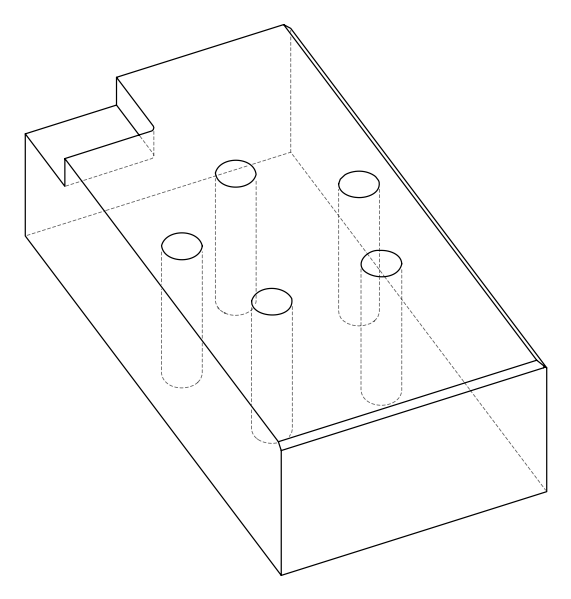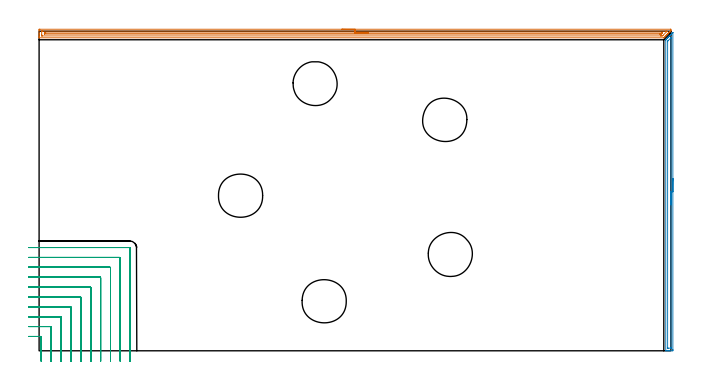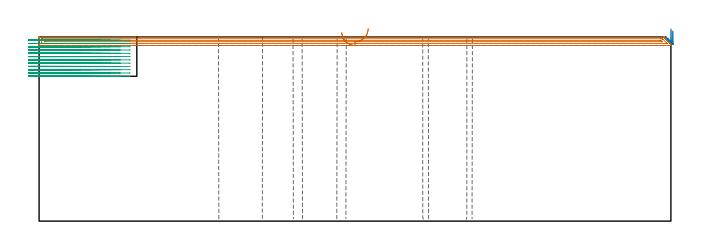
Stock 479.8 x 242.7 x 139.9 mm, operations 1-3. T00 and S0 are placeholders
(PLAN: 8 operations, 2 tool changes, 86.7 min)
(1 AREA_MILL | FG_CHAMFER_SURFACE | UGT0205_001 | 11.63 min | 10136 mm3)
(2 AREA_MILL_1 | FG_CHAMFER_SURFACE_1 | UGT0205_001 | 4.02 min | 3472 mm3)
(3 MILL_CORNER_NOTCH_RECTANGULAR | CORNER_NOTCH_RECTANGULAR | NXT0201_013 | Follow Part, ap 2.5, ae 75% | 25.91 min | 184854 mm3)
(4 MILL_THROUGH_HOLE_FROM_SOLID_MATERIAL | STEP1HOLE | NXT0201_007 | Circular | 9.03 min | 122821 mm3)
(5 MILL_THROUGH_HOLE_FROM_SOLID_MATERIAL_1 | STEP1HOLE_1 | NXT0201_007 | Circular | 9.03 min | 122800 mm3)
(6 MILL_THROUGH_HOLE_FROM_SOLID_MATERIAL_2 | STEP1HOLE_2 | NXT0201_007 | Circular | 9.03 min | 122808 mm3)
(7 MILL_THROUGH_HOLE_FROM_SOLID_MATERIAL_3 | STEP1HOLE_3 | NXT0201_007 | Circular | 9.03 min | 122806 mm3)
(8 MILL_THROUGH_HOLE_FROM_SOLID_MATERIAL_4 | STEP1HOLE_4 | NXT0201_007 | Circular | 9.03 min | 122837 mm3)
(TOOL UGT0205_001 | Chamfer Mill 20 x 3 x 45 deg. | D20 FL50 Z2)
(TOOL NXT0201_013 | ENDMILL 10mm | D10 FL30 Z4)
(TOOL NXT0201_007 | ENDMILL 25mm [R216.25-25050GCK54P 1620] | D25 R3 FL54 Z5)
(OP 1 AREA_MILL)
G17 G21 G94 G90
T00 M6
G54
G17 G0 G90 X229.9 Y244.2 S1061 M3
G43 Z149.9 H0
Z143.4
G94 G1 X229.938 Z142.528 F250.
X230.052 Z141.664
X230.241 Z140.812
X230.503 Z139.98
X230.837 Z139.174
X231.24 Z138.4
X231.708 Z137.664
X232.24 Z136.972
X232.829 Z136.329
X233.472 Z135.74
X234.164 Z135.208
X234.9 Z134.74
X235.674 Z134.337
X236.48 Z134.003
X237.312 Z133.741
X238.164 Z133.552
X239.028 Z133.438
X239.9 Z133.4
X479.635
X479.688 Y244.198 Z133.402
X479.8 Y244.191 Z133.405
Y243.176 Z134.422
X479.798 Y243.107 Z134.49
X479.784 Y243.086 Z134.512
X479.597 Y242.897 Z134.702
X479.486 Y242.786 Z134.813
X479.267 Y242.567 Z135.033
X479.189 Y242.488 Z135.111
X478.988 Y242.286 Z135.31
X478.383 Y241.683 Z135.916
X478.296 Y241.595 Z136.003
X478.097 Y241.395 Z136.201
X477.5 Y240.8 Z136.8
X477.403 Y240.702 Z136.896
X477.207 Y240.505 Z137.091
X476.616 Y239.916 Z137.683
X476.51 Y239.81 Z137.789
X476.316 Y239.614 Z137.982
X475.733 Y239.033 Z138.567
X475.617 Y238.917 Z138.682
X475.425 Y238.724 Z138.872
X474.849 Y238.149 Z139.451
X474.724 Y238.024 Z139.575
X474.448 Y237.751 Z139.845
X474.394 Y237.704 Z139.889
X474.278 Y237.7 Z139.9
X0.165
X0.01 Y237.702 Z139.888
X0.008 Y237.747 Z139.845
X0. Y238.127 Z139.472
Y238.512 Z139.088
Y239.169 Z138.426
Y240.388 Z137.209
Y240.947 Z136.647
Y243.341 Z134.256
X0.002 Y243.622 Z133.975
X0.007 Y244.191 Z133.405
X0.038 Y244.193 Z133.404
X0.611 Y244.2 Z133.4
X239.9
Y242.786 Z134.814
X475.617
X476.459 Y242.782 Z134.818
X476.51 Y242.779 Z134.821
X476.969 Y242.731 Z134.869
X476.743 Y242.499 Z135.101
X476.51 Y242.261 Z135.339
X473.832 Y239.582 Z138.018
X473.622 Y239.378 Z138.222
X473.407 Y239.169 Z138.431
X472.987 Y239.121 Z138.479
X472.939 Y239.118 Z138.482
X472.101 Y239.114 Z138.486
X472.046
X2.342 Y239.115 Z138.485
X2.232 Y239.117 Z138.483
X2.021 Y239.121 Z138.479
X2.01 Y239.169 Z138.431
X2.003 Y239.562 Z138.038
X2.001 Y240.059 Z137.541
X2. Y240.455 Z137.145
X2.001 Y242.235 Z135.365
X2.008 Y242.731 Z134.869
X2.01 Y242.774 Z134.826
X2.178 Y242.781 Z134.819
X2.287 Y242.785 Z134.815
X2.342 Y242.786 Z134.814
X2.397
X239.9
Y241.372 Z136.228
X472.939 Y241.371 Z136.229
X473.01 Y241.37 Z136.23
X473.094 Y241.368 Z136.232
X473.153 Y241.365 Z136.235
X473.104 Y241.311 Z136.289
X473.024 Y241.226 Z136.374
X472.939 Y241.138 Z136.462
X472.845 Y241.044 Z136.556
X472.75 Y240.95 Z136.65
X472.394 Y240.602 Z136.998
X472.342 Y240.553 Z137.047
X472.306 Y240.535 Z137.065
X472.257 Y240.534 Z137.066
X472.046 Y240.531 Z137.069
X471.575 Y240.529 Z137.071
X471.153 Y240.528 Z137.072
X4.183 Y240.529 Z137.071
X4.042 Y240.53 Z137.07
X4.019 Y240.532 Z137.068
X4.013 Y240.534 Z137.066
X4.01 Y240.55 Z137.05
X4.004 Y240.646 Z136.954
X4.001 Y240.768 Z136.832
X4. Y240.95 Z136.65
X4.001 Y241.131 Z136.469
X4.007 Y241.314 Z136.286
X4.01 Y241.361 Z136.239
X4.027 Y241.365 Z136.235
X4.077 Y241.368 Z136.232
X4.183 Y241.37 Z136.23
X4.653 Y241.371 Z136.229
X5.076 Y241.372 Z136.228
X239.9
X240.772 Z136.267
X241.636 Z136.38
X242.488 Z136.569
X243.32 Z136.832
X244.126 Z137.165
X244.9 Z137.568
X245.636 Z138.037
X246.328 Z138.568
X246.971 Z139.157
X247.56 Z139.801
X248.092 Z140.493
X248.56 Z141.228
X248.963 Z142.002
X249.297 Z142.808
X249.559 Z143.64
X249.748 Z144.492
X249.862 Z145.357
X249.9 Z146.228
G0 Z149.9
M5
M2
(OP 2 AREA_MILL_1)
G17 G21 G94 G90
T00 M6
G54
G17 G0 G90 X481.3 Y130.8 S1061 M3
G43 Z149.9 H0
Z144.5
G94 G1 Y130.762 Z143.628 F250.
Y130.648 Z142.764
Y130.459 Z141.912
Y130.197 Z141.08
Y129.863 Z140.274
Y129.46 Z139.5
Y128.991 Z138.764
Y128.46 Z138.072
Y127.871 Z137.429
Y127.228 Z136.84
Y126.536 Z136.309
Y125.8 Z135.84
Y125.026 Z135.437
Y124.22 Z135.103
Y123.388 Z134.841
Y122.536 Z134.652
Y121.672 Z134.538
Y120.8 Z134.5
Y1.019
X481.299 Y0.62 Z134.501
X481.294 Y0.132 Z134.503
X481.291 Y0.009 Z134.505
X480.81 Y0. Z134.986
X479.042 Z136.752
X478.502 Z137.295
X478.158 Z137.638
X477.617 Z138.179
X477.274 Z138.521
X476.28 Z139.519
X475.918 Y0.008 Z139.874
X475.903 Y0.01 Z139.888
X475.9 Y0.174 Z139.9
Y236.065
X475.904 Y236.195 Z139.889
X475.916 Y236.212 Z139.878
X476.104 Y236.404 Z139.696
X476.211 Y236.512 Z139.588
X476.39 Y236.691 Z139.408
X477.105 Y237.405 Z138.694
X477.274 Y237.575 Z138.523
X477.998 Y238.299 Z137.801
X478.158 Y238.46 Z137.639
X478.616 Y238.916 Z137.184
X478.892 Y239.192 Z136.907
X479.042 Y239.344 Z136.755
X479.473 Y239.773 Z136.327
X479.785 Y240.086 Z136.013
X479.926 Y240.228 Z135.87
X480.33 Y240.631 Z135.47
X480.381 Y240.682 Z135.418
X480.679 Y240.979 Z135.12
X480.81 Y241.112 Z134.986
X481.188 Y241.488 Z134.612
X481.253 Y241.553 Z134.547
X481.278 Y241.575 Z134.522
X481.295 Y241.583 Z134.504
X481.3 Y241.575 Z134.5
Y120.8
X479.886 Z135.914
Y2.194
X479.885 Y2.088 Z135.915
X479.882 Y2.035 Z135.918
X479.88 Y2.017 Z135.92
X479.848 Y2.01 Z135.952
X479.444 Y2.001 Z136.356
X477.676 Z138.124
X477.435 Y2.006 Z138.365
X477.321 Y2.011 Z138.479
X477.315 Y2.366 Z138.485
X477.314 Y2.408 Z138.486
X477.315 Y234.725 Z138.485
X477.321 Y235.146 Z138.479
X477.525 Y235.364 Z138.275
X477.769 Y235.618 Z138.031
X479.649 Y237.499 Z136.151
X479.742 Y237.591 Z136.058
X479.841 Y237.683 Z135.959
X479.879 Y237.714 Z135.921
X479.885 Y237.447 Z135.915
X479.886 Y237.405 Z135.914
Y120.8
Y119.928 Z135.952
Y119.063 Z136.066
Y118.212 Z136.255
Y117.38 Z136.517
Y116.574 Z136.851
Y115.8 Z137.254
Y115.064 Z137.723
Y114.372 Z138.254
Y113.729 Z138.843
Y113.14 Z139.486
Y112.608 Z140.179
Y112.14 Z140.914
Y111.737 Z141.688
Y111.403 Z142.494
Y111.141 Z143.326
Y110.952 Z144.178
Y110.838 Z145.043
Y110.8 Z145.914
G0 Z149.9
M5
M2
(OP 3 MILL_CORNER_NOTCH_RECTANGULAR)
G17 G21 G94 G90
T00 M6
G54
G17 G0 G90 X1.7 Y-8. S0 M3
G43 Z149.9 H0
Z137.408
G94 G1 Y-5. F250.
Y10.405 F500.
G3 X1.205 Y10.9 R0.5
G1 X-5.
X-8. F250.
G0 Z149.9
X9.2 Y-8.
Z137.408
G1 Y-5.
Y17.905 F500.
G3 X8.705 Y18.4 R0.5
G1 X-5.
X-8. F250.
G0 Z149.9
X16.7 Y-8.
Z137.408
G1 Y-5.
Y25.405 F500.
G3 X16.205 Y25.9 R0.5
G1 X-5.
X-8. F250.
G0 Z149.9
X24.2 Y-8.
Z137.408
G1 Y-5.
Y32.904 F500.
G3 X23.704 Y33.4 R0.5
G1 X-5.
X-8. F250.
G0 Z149.9
X31.7 Y-8.
Z137.408
G1 Y-5.
Y40.404 F500.
G3 X31.204 Y40.9 R0.5
G1 X-5.
X-8. F250.
G0 Z149.9
X39.2 Y-8.
Z137.408
G1 Y-5.
Y47.904 F500.
G3 X38.704 Y48.4 R0.5
G1 X-5.
X-8. F250.
G0 Z149.9
X46.7 Y-8.
Z137.408
G1 Y-5.
Y55.404 F500.
G3 X46.204 Y55.9 R0.5
G1 X-5.
X-8. F250.
G0 Z149.9
X54.2 Y-8.
Z137.408
G1 Y-5.
Y62.904 F500.
G3 X53.704 Y63.4 R0.5
G1 X-5.
X-8. F250.
G0 Z149.9
X61.7 Y-8.
Z137.408
G1 Y-5.
Y70.404 F500.
G3 X61.204 Y70.9 R0.5
G1 X-5.
X-8. F250.
G0 Z149.9
X69.2 Y-8.
Z137.408
G1 Y-5.
Y77.9 F500.
G3 X68.7 Y78.4 R0.5
G1 X-5.
X-8. F250.
G0 Z149.9
X1.7 Y-8.
Z134.917
G1 Y-5.
Y10.405 F500.
G3 X1.205 Y10.9 R0.5
G1 X-5.
X-8. F250.
G0 Z149.9
X9.2 Y-8.
Z134.917
G1 Y-5.
Y17.905 F500.
G3 X8.705 Y18.4 R0.5
G1 X-5.
X-8. F250.
G0 Z149.9
X16.7 Y-8.
Z134.917
G1 Y-5.
Y25.405 F500.
G3 X16.205 Y25.9 R0.5
G1 X-5.
X-8. F250.
G0 Z149.9
X24.2 Y-8.
Z134.917
G1 Y-5.
Y32.904 F500.
G3 X23.704 Y33.4 R0.5
G1 X-5.
X-8. F250.
G0 Z149.9
X31.7 Y-8.
Z134.917
G1 Y-5.
Y40.404 F500.
G3 X31.204 Y40.9 R0.5
G1 X-5.
X-8. F250.
G0 Z149.9
X39.2 Y-8.
Z134.917
G1 Y-5.
Y47.904 F500.
G3 X38.704 Y48.4 R0.5
G1 X-5.
X-8. F250.
G0 Z149.9
X46.7 Y-8.
Z134.917
G1 Y-5.
Y55.404 F500.
G3 X46.204 Y55.9 R0.5
G1 X-5.
X-8. F250.
G0 Z149.9
X54.2 Y-8.
Z134.917
G1 Y-5.
Y62.904 F500.
G3 X53.704 Y63.4 R0.5
G1 X-5.
X-8. F250.
G0 Z149.9
X61.7 Y-8.
Z134.917
G1 Y-5.
Y70.404 F500.
G3 X61.204 Y70.9 R0.5
G1 X-5.
X-8. F250.
G0 Z149.9
X69.2 Y-8.
Z134.917
G1 Y-5.
Y77.9 F500.
G3 X68.7 Y78.4 R0.5
G1 X-5.
X-8. F250.
G0 Z149.9
X1.7 Y-8.
Z132.425
G1 Y-5.
Y10.405 F500.
G3 X1.205 Y10.9 R0.5
G1 X-5.
X-8. F250.
G0 Z149.9
X9.2 Y-8.
Z132.425
G1 Y-5.
Y17.905 F500.
G3 X8.705 Y18.4 R0.5
G1 X-5.
X-8. F250.
G0 Z149.9
X16.7 Y-8.
Z132.425
G1 Y-5.
Y25.405 F500.
G3 X16.205 Y25.9 R0.5
G1 X-5.
X-8. F250.
G0 Z149.9
X24.2 Y-8.
Z132.425
G1 Y-5.
Y32.904 F500.
G3 X23.704 Y33.4 R0.5
G1 X-5.
X-8. F250.
G0 Z149.9
X31.7 Y-8.
Z132.425
G1 Y-5.
Y40.404 F500.
G3 X31.204 Y40.9 R0.5
G1 X-5.
X-8. F250.
G0 Z149.9
X39.2 Y-8.
Z132.425
G1 Y-5.
Y47.904 F500.
G3 X38.704 Y48.4 R0.5
G1 X-5.
X-8. F250.
G0 Z149.9
X46.7 Y-8.
Z132.425
G1 Y-5.
Y55.404 F500.
G3 X46.204 Y55.9 R0.5
G1 X-5.
X-8. F250.
G0 Z149.9
X54.2 Y-8.
Z132.425
G1 Y-5.
Y62.904 F500.
G3 X53.704 Y63.4 R0.5
G1 X-5.
X-8. F250.
G0 Z149.9
X61.7 Y-8.
Z132.425
G1 Y-5.
Y70.404 F500.
G3 X61.204 Y70.9 R0.5
G1 X-5.
X-8. F250.
G0 Z149.9
X69.2 Y-8.
Z132.425
G1 Y-5.
Y77.9 F500.
G3 X68.7 Y78.4 R0.5
G1 X-5.
X-8. F250.
G0 Z149.9
X1.7 Y-8.
Z129.933
G1 Y-5.
Y10.405 F500.
G3 X1.205 Y10.9 R0.5
G1 X-5.
X-8. F250.
G0 Z149.9
X9.2 Y-8.
Z129.933
G1 Y-5.
Y17.905 F500.
G3 X8.705 Y18.4 R0.5
G1 X-5.
X-8. F250.
G0 Z149.9
X16.7 Y-8.
Z129.933
G1 Y-5.
Y25.405 F500.
G3 X16.205 Y25.9 R0.5
G1 X-5.
X-8. F250.
G0 Z149.9
X24.2 Y-8.
Z129.933
G1 Y-5.
Y32.904 F500.
G3 X23.704 Y33.4 R0.5
G1 X-5.
X-8. F250.
G0 Z149.9
X31.7 Y-8.
Z129.933
G1 Y-5.
Y40.404 F500.
G3 X31.204 Y40.9 R0.5
G1 X-5.
X-8. F250.
G0 Z149.9
X39.2 Y-8.
Z129.933
G1 Y-5.
Y47.904 F500.
G3 X38.704 Y48.4 R0.5
G1 X-5.
X-8. F250.
G0 Z149.9
X46.7 Y-8.
Z129.933
G1 Y-5.
Y55.404 F500.
G3 X46.204 Y55.9 R0.5
G1 X-5.
X-8. F250.
G0 Z149.9
X54.2 Y-8.
Z129.933
G1 Y-5.
Y62.904 F500.
G3 X53.704 Y63.4 R0.5
G1 X-5.
X-8. F250.
G0 Z149.9
X61.7 Y-8.
Z129.933
G1 Y-5.
Y70.404 F500.
G3 X61.204 Y70.9 R0.5
G1 X-5.
X-8. F250.
G0 Z149.9
X69.2 Y-8.
Z129.933
G1 Y-5.
Y77.9 F500.
G3 X68.7 Y78.4 R0.5
G1 X-5.
X-8. F250.
G0 Z149.9
X1.7 Y-8.
Z127.442
G1 Y-5.
Y10.405 F500.
G3 X1.205 Y10.9 R0.5
G1 X-5.
X-8. F250.
G0 Z149.9
X9.2 Y-8.
Z127.442
G1 Y-5.
Y17.905 F500.
G3 X8.705 Y18.4 R0.5
G1 X-5.
X-8. F250.
G0 Z149.9
X16.7 Y-8.
Z127.442
G1 Y-5.
Y25.405 F500.
G3 X16.205 Y25.9 R0.5
G1 X-5.
X-8. F250.
G0 Z149.9
X24.2 Y-8.
Z127.442
G1 Y-5.
Y32.904 F500.
G3 X23.704 Y33.4 R0.5
G1 X-5.
X-8. F250.
G0 Z149.9
X31.7 Y-8.
Z127.442
G1 Y-5.
Y40.404 F500.
G3 X31.204 Y40.9 R0.5
G1 X-5.
X-8. F250.
G0 Z149.9
X39.2 Y-8.
Z127.442
G1 Y-5.
Y47.904 F500.
G3 X38.704 Y48.4 R0.5
G1 X-5.
X-8. F250.
G0 Z149.9
X46.7 Y-8.
Z127.442
G1 Y-5.
Y55.404 F500.
G3 X46.204 Y55.9 R0.5
G1 X-5.
X-8. F250.
G0 Z149.9
X54.2 Y-8.
Z127.442
G1 Y-5.
Y62.904 F500.
G3 X53.704 Y63.4 R0.5
G1 X-5.
X-8. F250.
G0 Z149.9
X61.7 Y-8.
Z127.442
G1 Y-5.
Y70.404 F500.
G3 X61.204 Y70.9 R0.5
G1 X-5.
X-8. F250.
G0 Z149.9
X69.2 Y-8.
Z127.442
G1 Y-5.
Y77.9 F500.
G3 X68.7 Y78.4 R0.5
G1 X-5.
X-8. F250.
G0 Z149.9
X1.7 Y-8.
Z124.95
G1 Y-5.
Y10.405 F500.
G3 X1.205 Y10.9 R0.5
G1 X-5.
X-8. F250.
G0 Z149.9
X9.2 Y-8.
Z124.95
G1 Y-5.
Y17.905 F500.
G3 X8.705 Y18.4 R0.5
G1 X-5.
X-8. F250.
G0 Z149.9
X16.7 Y-8.
Z124.95
G1 Y-5.
Y25.405 F500.
G3 X16.205 Y25.9 R0.5
G1 X-5.
X-8. F250.
G0 Z149.9
X24.2 Y-8.
Z124.95
G1 Y-5.
Y32.904 F500.
G3 X23.704 Y33.4 R0.5
G1 X-5.
X-8. F250.
G0 Z149.9
X31.7 Y-8.
Z124.95
G1 Y-5.
Y40.404 F500.
G3 X31.204 Y40.9 R0.5
G1 X-5.
X-8. F250.
G0 Z149.9
X39.2 Y-8.
Z124.95
G1 Y-5.
Y47.904 F500.
G3 X38.704 Y48.4 R0.5
G1 X-5.
X-8. F250.
G0 Z149.9
X46.7 Y-8.
Z124.95
G1 Y-5.
Y55.404 F500.
G3 X46.204 Y55.9 R0.5
G1 X-5.
X-8. F250.
G0 Z149.9
X54.2 Y-8.
Z124.95
G1 Y-5.
Y62.904 F500.
G3 X53.704 Y63.4 R0.5
G1 X-5.
X-8. F250.
G0 Z149.9
X61.7 Y-8.
Z124.95
G1 Y-5.
Y70.404 F500.
G3 X61.204 Y70.9 R0.5
G1 X-5.
X-8. F250.
G0 Z149.9
X69.2 Y-8.
Z124.95
G1 Y-5.
Y77.9 F500.
G3 X68.7 Y78.4 R0.5
G1 X-5.
X-8. F250.
G0 Z149.9
X1.7 Y-8.
Z122.458
G1 Y-5.
Y10.405 F500.
G3 X1.205 Y10.9 R0.5
G1 X-5.
X-8. F250.
G0 Z149.9
X9.2 Y-8.
Z122.458
G1 Y-5.
Y17.905 F500.
G3 X8.705 Y18.4 R0.5
G1 X-5.
X-8. F250.
G0 Z149.9
X16.7 Y-8.
Z122.458
G1 Y-5.
Y25.405 F500.
G3 X16.205 Y25.9 R0.5
G1 X-5.
X-8. F250.
G0 Z149.9
X24.2 Y-8.
Z122.458
G1 Y-5.
Y32.904 F500.
G3 X23.704 Y33.4 R0.5
G1 X-5.
X-8. F250.
G0 Z149.9
X31.7 Y-8.
Z122.458
G1 Y-5.
Y40.404 F500.
G3 X31.204 Y40.9 R0.5
G1 X-5.
X-8. F250.
G0 Z149.9
X39.2 Y-8.
Z122.458
G1 Y-5.
Y47.904 F500.
G3 X38.704 Y48.4 R0.5
G1 X-5.
X-8. F250.
G0 Z149.9
X46.7 Y-8.
Z122.458
G1 Y-5.
Y55.404 F500.
G3 X46.204 Y55.9 R0.5
G1 X-5.
X-8. F250.
G0 Z149.9
X54.2 Y-8.
Z122.458
G1 Y-5.
Y62.904 F500.
G3 X53.704 Y63.4 R0.5
G1 X-5.
X-8. F250.
G0 Z149.9
X61.7 Y-8.
Z122.458
G1 Y-5.
Y70.404 F500.
G3 X61.204 Y70.9 R0.5
G1 X-5.
X-8. F250.
G0 Z149.9
X69.2 Y-8.
Z122.458
G1 Y-5.
Y77.9 F500.
G3 X68.7 Y78.4 R0.5
G1 X-5.
X-8. F250.
G0 Z149.9
X1.7 Y-8.
Z119.967
G1 Y-5.
Y10.405 F500.
G3 X1.205 Y10.9 R0.5
G1 X-5.
X-8. F250.
G0 Z149.9
X9.2 Y-8.
Z119.967
G1 Y-5.
Y17.905 F500.
G3 X8.705 Y18.4 R0.5
G1 X-5.
X-8. F250.
G0 Z149.9
X16.7 Y-8.
Z119.967
G1 Y-5.
Y25.405 F500.
G3 X16.205 Y25.9 R0.5
G1 X-5.
X-8. F250.
G0 Z149.9
X24.2 Y-8.
Z119.967
G1 Y-5.
Y32.904 F500.
G3 X23.704 Y33.4 R0.5
G1 X-5.
X-8. F250.
G0 Z149.9
X31.7 Y-8.
Z119.967
G1 Y-5.
Y40.404 F500.
G3 X31.204 Y40.9 R0.5
G1 X-5.
X-8. F250.
G0 Z149.9
X39.2 Y-8.
Z119.967
G1 Y-5.
Y47.904 F500.
G3 X38.704 Y48.4 R0.5
G1 X-5.
X-8. F250.
G0 Z149.9
X46.7 Y-8.
Z119.967
G1 Y-5.
Y55.404 F500.
G3 X46.204 Y55.9 R0.5
G1 X-5.
X-8. F250.
G0 Z149.9
X54.2 Y-8.
Z119.967
G1 Y-5.
Y62.904 F500.
G3 X53.704 Y63.4 R0.5
G1 X-5.
X-8. F250.
G0 Z149.9
X61.7 Y-8.
Z119.967
G1 Y-5.
Y70.404 F500.
G3 X61.204 Y70.9 R0.5
G1 X-5.
X-8. F250.
G0 Z149.9
X69.2 Y-8.
Z119.967
G1 Y-5.
Y77.9 F500.
G3 X68.7 Y78.4 R0.5
G1 X-5.
X-8. F250.
G0 Z149.9
X1.7 Y-8.
Z117.475
G1 Y-5.
Y10.405 F500.
G3 X1.205 Y10.9 R0.5
G1 X-5.
X-8. F250.
G0 Z149.9
X9.2 Y-8.
Z117.475
G1 Y-5.
Y17.905 F500.
G3 X8.705 Y18.4 R0.5
G1 X-5.
X-8. F250.
G0 Z149.9
X16.7 Y-8.
Z117.475
G1 Y-5.
Y25.405 F500.
G3 X16.205 Y25.9 R0.5
G1 X-5.
X-8. F250.
G0 Z149.9
X24.2 Y-8.
Z117.475
G1 Y-5.
Y32.904 F500.
G3 X23.704 Y33.4 R0.5
G1 X-5.
X-8. F250.
G0 Z149.9
X31.7 Y-8.
Z117.475
G1 Y-5.
Y40.404 F500.
G3 X31.204 Y40.9 R0.5
G1 X-5.
X-8. F250.
G0 Z149.9
X39.2 Y-8.
Z117.475
G1 Y-5.
Y47.904 F500.
G3 X38.704 Y48.4 R0.5
G1 X-5.
X-8. F250.
G0 Z149.9
X46.7 Y-8.
Z117.475
G1 Y-5.
Y55.404 F500.
G3 X46.204 Y55.9 R0.5
G1 X-5.
X-8. F250.
G0 Z149.9
X54.2 Y-8.
Z117.475
G1 Y-5.
Y62.904 F500.
G3 X53.704 Y63.4 R0.5
G1 X-5.
X-8. F250.
G0 Z149.9
X61.7 Y-8.
Z117.475
G1 Y-5.
Y70.404 F500.
G3 X61.204 Y70.9 R0.5
G1 X-5.
X-8. F250.
G0 Z149.9
X69.2 Y-8.
Z117.475
G1 Y-5.
Y77.9 F500.
G3 X68.7 Y78.4 R0.5
G1 X-5.
X-8. F250.
G0 Z149.9
X1.7 Y-8.
Z114.983
G1 Y-5.
Y10.405 F500.
G3 X1.205 Y10.9 R0.5
G1 X-5.
X-8. F250.
G0 Z149.9
X9.2 Y-8.
Z114.983
G1 Y-5.
Y17.905 F500.
G3 X8.705 Y18.4 R0.5
G1 X-5.
X-8. F250.
G0 Z149.9
X16.7 Y-8.
Z114.983
G1 Y-5.
Y25.405 F500.
G3 X16.205 Y25.9 R0.5
G1 X-5.
X-8. F250.
G0 Z149.9
X24.2 Y-8.
Z114.983
G1 Y-5.
Y32.904 F500.
G3 X23.704 Y33.4 R0.5
G1 X-5.
X-8. F250.
G0 Z149.9
X31.7 Y-8.
Z114.983
G1 Y-5.
Y40.404 F500.
G3 X31.204 Y40.9 R0.5
G1 X-5.
X-8. F250.
G0 Z149.9
X39.2 Y-8.
Z114.983
G1 Y-5.
Y47.904 F500.
G3 X38.704 Y48.4 R0.5
G1 X-5.
X-8. F250.
G0 Z149.9
X46.7 Y-8.
Z114.983
G1 Y-5.
Y55.404 F500.
G3 X46.204 Y55.9 R0.5
G1 X-5.
X-8. F250.
G0 Z149.9
X54.2 Y-8.
Z114.983
G1 Y-5.
Y62.904 F500.
G3 X53.704 Y63.4 R0.5
G1 X-5.
X-8. F250.
G0 Z149.9
X61.7 Y-8.
Z114.983
G1 Y-5.
Y70.404 F500.
G3 X61.204 Y70.9 R0.5
G1 X-5.
X-8. F250.
G0 Z149.9
X69.2 Y-8.
Z114.983
G1 Y-5.
Y77.9 F500.
G3 X68.7 Y78.4 R0.5
G1 X-5.
X-8. F250.
G0 Z149.9
X1.7 Y-8.
Z112.492
G1 Y-5.
Y10.405 F500.
G3 X1.205 Y10.9 R0.5
G1 X-5.
X-8. F250.
G0 Z149.9
X9.2 Y-8.
Z112.492
G1 Y-5.
Y17.905 F500.
G3 X8.705 Y18.4 R0.5
G1 X-5.
X-8. F250.
G0 Z149.9
X16.7 Y-8.
Z112.492
G1 Y-5.
Y25.405 F500.
G3 X16.205 Y25.9 R0.5
G1 X-5.
X-8. F250.
G0 Z149.9
X24.2 Y-8.
Z112.492
G1 Y-5.
Y32.904 F500.
G3 X23.704 Y33.4 R0.5
G1 X-5.
X-8. F250.
G0 Z149.9
X31.7 Y-8.
Z112.492
G1 Y-5.
Y40.404 F500.
G3 X31.204 Y40.9 R0.5
G1 X-5.
X-8. F250.
G0 Z149.9
X39.2 Y-8.
Z112.492
G1 Y-5.
Y47.904 F500.
G3 X38.704 Y48.4 R0.5
G1 X-5.
X-8. F250.
G0 Z149.9
X46.7 Y-8.
Z112.492
G1 Y-5.
Y55.404 F500.
G3 X46.204 Y55.9 R0.5
G1 X-5.
X-8. F250.
G0 Z149.9
X54.2 Y-8.
Z112.492
G1 Y-5.
Y62.904 F500.
G3 X53.704 Y63.4 R0.5
G1 X-5.
X-8. F250.
G0 Z149.9
X61.7 Y-8.
Z112.492
G1 Y-5.
Y70.404 F500.
G3 X61.204 Y70.9 R0.5
G1 X-5.
X-8. F250.
G0 Z149.9
X69.2 Y-8.
Z112.492
G1 Y-5.
Y77.9 F500.
G3 X68.7 Y78.4 R0.5
G1 X-5.
X-8. F250.
G0 Z149.9
X1.7 Y-8.
Z110.
G1 Y-5.
Y10.405 F500.
G3 X1.205 Y10.9 R0.5
G1 X-5.
X-8. F250.
G0 Z149.9
X9.2 Y-8.
Z110.
G1 Y-5.
Y17.905 F500.
G3 X8.705 Y18.4 R0.5
G1 X-5.
X-8. F250.
G0 Z149.9
X16.7 Y-8.
Z110.
G1 Y-5.
Y25.405 F500.
G3 X16.205 Y25.9 R0.5
G1 X-5.
X-8. F250.
G0 Z149.9
X24.2 Y-8.
Z110.
G1 Y-5.
Y32.904 F500.
G3 X23.704 Y33.4 R0.5
G1 X-5.
X-8. F250.
G0 Z149.9
X31.7 Y-8.
Z110.
G1 Y-5.
Y40.404 F500.
G3 X31.204 Y40.9 R0.5
G1 X-5.
X-8. F250.
G0 Z149.9
X39.2 Y-8.
Z110.
G1 Y-5.
Y47.904 F500.
G3 X38.704 Y48.4 R0.5
G1 X-5.
X-8. F250.
G0 Z149.9
X46.7 Y-8.
Z110.
G1 Y-5.
Y55.404 F500.
G3 X46.204 Y55.9 R0.5
G1 X-5.
X-8. F250.
G0 Z149.9
X54.2 Y-8.
Z110.
G1 Y-5.
Y62.904 F500.
G3 X53.704 Y63.4 R0.5
G1 X-5.
X-8. F250.
G0 Z149.9
X61.7 Y-8.
Z110.
G1 Y-5.
Y70.404 F500.
G3 X61.204 Y70.9 R0.5
G1 X-5.
X-8. F250.
G0 Z149.9
X69.2 Y-8.
Z110.
G1 Y-5.
Y77.9 F500.
G3 X68.7 Y78.4 R0.5
G1 X-5.
X-8. F250.
G0 Z149.9
M5
M2
